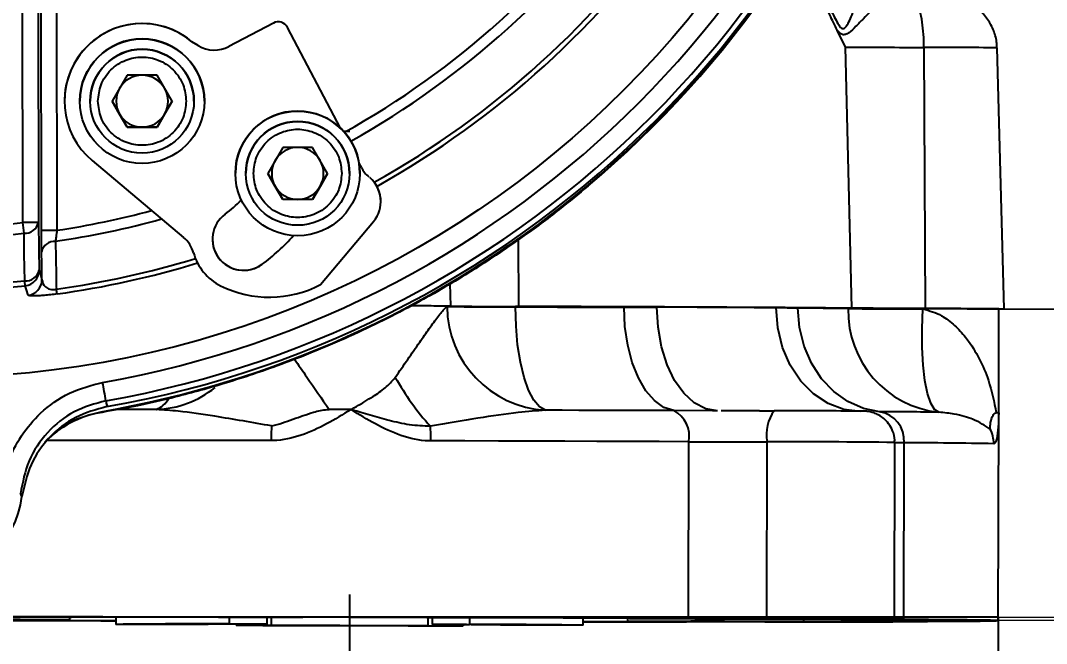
# Model space of a CAD drawing. Header units: millimetres. Extents: x 2320 to 4000, y 933 to 2121.
# Drawn here: x 2834.8 to 2933.6, y 1762.8 to 1822.8 of the extents above; entities that cross this region are included whole.
import ezdxf

# ---------------------------------------------------------------- set-up
doc = ezdxf.new("R2010")
doc.units = ezdxf.units.MM
doc.linetypes.add('AM_ISO08W050', pattern=[18, 12, -1.5, 3, -1.5])
for name, color, linetype, lineweight in [('AM_5', 3, 'Continuous', 25), ('AM_7', 4, 'AM_ISO08W050', 25), ('标注', 3, 'Continuous', 13)]:
    doc.layers.add(name, color=color, linetype=linetype, lineweight=lineweight)
doc.styles.add('SLDTEXTSTYLE1', font='txt.shx', dxfattribs={"width": 0.7, "bigfont": 'gbcbig.shx'})
doc.dimstyles.new('SLDDIMSTYLE12$0', dxfattribs={"dimtxt": 12, "dimasz": 10, "dimexe": 0, "dimexo": 0.0625, "dimgap": 0.875, "dimtad": 1, "dimdec": 1, "dimlfac": 1.8, "dimrnd": 1e-09, "dimzin": 12, "dimdsep": 46, "dimtxsty": 'SLDTEXTSTYLE1', "dimcen": 0.09, "dimdle": 8.16, "dimclrd": 3, "dimclre": 3, "dimadec": 0, "dimazin": 3, "dimtfac": 1, "dimtdec": 1, "dimtofl": 0, "dimtmove": 0, "dimatfit": 3, "dimfxl": 0, "dimfrac": 2, "dimtolj": 1, "dimlwd": 5, "dimlwe": 5, "dimarcsym": 0})

# ---------------------------------------------------------------- blocks, each defined once
blk = doc.blocks.new('*D51')
at = {"layer": 'Defpoints', "color": 0, "transparency": 16777216}
for p in [(3017.952, 2032.244), (2929.54, 1795.04), (3029.952, 1795.04)]:
    blk.add_point(p, dxfattribs=at)
at = {"layer": '标注', "color": 3, "lineweight": 5, "transparency": 16777216}
blk.add_line((3018.015, 2032.244), (3029.952, 2032.244), dxfattribs=at)
at = {"layer": '标注', "color": 3, "linetype": 'Continuous', "lineweight": 5, "transparency": 16777216}
for p, q in [((3029.952, 2022.244), (3029.952, 1805.04)), ((2929.602, 1795.04), (3029.952, 1795.04))]:
    blk.add_line(p, q, dxfattribs=at)
at = {"layer": '标注', "color": 3, "transparency": 16777216}
for points in [[(3028.286, 2022.244), (3031.619, 2022.244), (3029.952, 2032.244)], [(3028.286, 1805.04), (3031.619, 1805.04), (3029.952, 1795.04)]]:
    blk.add_solid(points, dxfattribs=at)
at = {"layer": '标注', "color": 0, "transparency": 16777216, "insert": (3024.077, 1913.642), "char_height": 10, "attachment_point": 5, "rotation": 90, "style": 'SLDTEXTSTYLE1'}
blk.add_mtext('\\A1;235', dxfattribs=at)
blk = doc.blocks.new('*D52')
at = {"layer": 'Defpoints', "color": 0, "transparency": 16777216}
for p in [(2929.036, 1795.031), (2928.514, 1765.064), (3029.653, 1765.064)]:
    blk.add_point(p, dxfattribs=at)
at = {"layer": '标注', "color": 3, "lineweight": 5, "transparency": 16777216}
blk.add_line((2929.099, 1795.031), (3029.653, 1795.031), dxfattribs=at)
at = {"layer": '标注', "color": 3, "linetype": 'Continuous', "lineweight": 5, "transparency": 16777216}
for p, q in [((3029.653, 1785.031), (3029.653, 1775.064)), ((2928.577, 1765.064), (3029.653, 1765.064))]:
    blk.add_line(p, q, dxfattribs=at)
at = {"layer": '标注', "color": 3, "transparency": 16777216}
for points in [[(3027.986, 1785.031), (3031.319, 1785.031), (3029.653, 1795.031)], [(3027.986, 1775.064), (3031.319, 1775.064), (3029.653, 1765.064)]]:
    blk.add_solid(points, dxfattribs=at)
at = {"layer": '标注', "color": 0, "transparency": 16777216, "insert": (3023.778, 1780.048), "char_height": 10, "attachment_point": 5, "rotation": 90, "style": 'SLDTEXTSTYLE1'}
blk.add_mtext('\\A1;30', dxfattribs=at)
blk = doc.blocks.new('*D59')
at = {"layer": 'Defpoints', "color": 0, "transparency": 16777216}
for p in [(2866.479, 1764.579), (2701.56, 1753.719), (2701.56, 1725.94)]:
    blk.add_point(p, dxfattribs=at)
at = {"layer": '标注', "color": 3, "lineweight": 5, "transparency": 16777216}
blk.add_line((2866.479, 1764.517), (2866.479, 1725.94), dxfattribs=at)
at = {"layer": '标注', "color": 3, "linetype": 'Continuous', "lineweight": 5, "transparency": 16777216}
for p, q in [((2701.56, 1753.657), (2701.56, 1725.94)), ((2856.479, 1725.94), (2711.56, 1725.94))]:
    blk.add_line(p, q, dxfattribs=at)
at = {"layer": '标注', "color": 3, "transparency": 16777216}
for points in [[(2711.56, 1727.607), (2711.56, 1724.274), (2701.56, 1725.94)], [(2856.479, 1727.607), (2856.479, 1724.274), (2866.479, 1725.94)]]:
    blk.add_solid(points, dxfattribs=at)
at = {"layer": '标注', "color": 0, "transparency": 16777216, "insert": (2784.02, 1731.815), "char_height": 10, "attachment_point": 5, "style": 'SLDTEXTSTYLE1'}
blk.add_mtext('\\A1;165', dxfattribs=at)
blk = doc.blocks.new('*D65')
at = {"layer": 'AM_5', "color": 3, "lineweight": 5, "transparency": 16777216}
blk.add_line((2929.073, 1765.376), (3029.598, 1765.376), dxfattribs=at)
at = {"layer": 'AM_5', "color": 3, "linetype": 'Continuous', "lineweight": 5, "transparency": 16777216}
for p, q in [((3029.598, 1755.376), (3029.598, 1627.376)), ((2915.573, 1617.376), (3029.598, 1617.376))]:
    blk.add_line(p, q, dxfattribs=at)
at = {"layer": 'AM_5', "color": 3, "transparency": 16777216}
for points in [[(3027.931, 1755.376), (3031.265, 1755.376), (3029.598, 1765.376)], [(3027.931, 1627.376), (3031.265, 1627.376), (3029.598, 1617.376)]]:
    blk.add_solid(points, dxfattribs=at)
at = {"layer": 'Defpoints', "color": 0, "transparency": 16777216}
for p in [(2929.01, 1765.376), (2915.51, 1617.376), (3029.598, 1617.376)]:
    blk.add_point(p, dxfattribs=at)
at = {"layer": 'AM_5', "color": 0, "transparency": 16777216, "insert": (3022.723, 1691.376), "char_height": 12, "attachment_point": 5, "rotation": 90, "style": 'SLDTEXTSTYLE1'}
blk.add_mtext('\\A1;148', dxfattribs=at)

msp = doc.modelspace()

# ---------------------------------------------------------------- linework, layer by layer
at = {"color": 7, "linetype": 'Continuous', "lineweight": 25}
for p, q in [((2835.011, 1803.366), (2834.953, 1848.581)), ((2836.45, 1848.578), (2836.508, 1803.363)), ((2836.793, 1802.621), (2836.734, 1848.522)), ((2838.231, 1848.519), (2838.29, 1802.618)), ((2859.145, 1822.571), (2854.865, 1820.312)), ((2859.145, 1822.571), (2854.865, 1820.312)), ((2865.624, 1812.438), (2860.496, 1822.153)), ((2860.496, 1822.153), (2860.496, 1822.153)), ((2865.624, 1812.438), (2860.496, 1822.153)), ((2914.247, 1820.263), (2913.46, 1821.882)), ((2851.9, 1820.406), (2851.299, 1820.773)), ((2851.299, 1820.773), (2851.299, 1820.773)), ((2851.9, 1820.406), (2851.299, 1820.773)), ((2851.9, 1820.406), (2851.9, 1820.406)), ((2854.865, 1820.312), (2854.865, 1820.312)), ((2914.886, 1795.118), (2914.247, 1820.263)), ((2921.824, 1820.226), (2921.952, 1795.084)), ((2929.536, 1795.04), (2928.859, 1820.185)), ((2845.051, 1817.548), (2843.608, 1815.048)), ((2847.938, 1817.548), (2845.051, 1817.548)), ((2849.381, 1815.048), (2847.938, 1817.548)), ((2841.495, 1815.053), (2841.495, 1815.053)), ((2843.608, 1815.048), (2845.051, 1812.548)), ((2844.33, 1813.798), (2843.608, 1815.048)), ((2847.938, 1812.548), (2849.381, 1815.048)), ((2849.381, 1815.048), (2848.66, 1813.798)), ((2851.495, 1815.042), (2851.495, 1815.042)), ((2845.051, 1812.548), (2844.33, 1813.798)), ((2848.66, 1813.798), (2847.938, 1812.548)), ((2845.051, 1812.548), (2847.938, 1812.548)), ((2845.051, 1812.548), (2845.051, 1812.548)), ((2846.495, 1812.548), (2845.051, 1812.548)), ((2847.938, 1812.548), (2846.495, 1812.548)), ((2847.938, 1812.548), (2847.938, 1812.548)), ((2866.51, 1812.126), (2865.928, 1812.126)), ((2860.04, 1810.596), (2858.596, 1808.096)), ((2862.926, 1810.596), (2860.04, 1810.596)), ((2864.37, 1808.096), (2862.926, 1810.596)), ((2841.69, 1809.322), (2850.492, 1801.936)), ((2867.62, 1808.656), (2867.404, 1809.064)), ((2867.62, 1808.656), (2867.404, 1809.064)), ((2855.483, 1808.102), (2855.483, 1808.102)), ((2856.483, 1808.101), (2856.483, 1808.101)), ((2858.596, 1808.096), (2860.04, 1805.596)), ((2859.318, 1806.846), (2858.596, 1808.096)), ((2862.926, 1805.596), (2864.37, 1808.096)), ((2864.37, 1808.096), (2863.648, 1806.846)), ((2867.483, 1808.089), (2867.483, 1808.089)), ((2867.62, 1808.656), (2867.62, 1808.656)), ((2860.04, 1805.596), (2859.318, 1806.846)), ((2863.648, 1806.846), (2862.926, 1805.596)), ((2861.483, 1805.596), (2860.04, 1805.596)), ((2862.926, 1805.596), (2861.483, 1805.596)), ((2869.495, 1805.391), (2869.495, 1805.391)), ((2863.692, 1797.387), (2868.793, 1803.466)), ((2882.716, 1801.693), (2882.763, 1795.28)), ((2876.241, 1795.314), (2876.183, 1797.508)), ((2875.881, 1795.275), (2875.881, 1795.314)), ((2882.468, 1795.24), (2882.468, 1795.279)), ((2892.925, 1795.205), (2896.099, 1795.231)), ((2907.581, 1795.173), (2909.683, 1795.121)), ((2914.512, 1795.079), (2914.512, 1795.117)), ((2921.717, 1795.045), (2921.717, 1795.083)), ((2929.018, 1785.04), (2929.036, 1795.04)), ((2842.547, 1785.151), (2842.547, 1785.072)), ((2901.934, 1785.246), (2897.73, 1785.251)), ((2901.46, 1785.262), (2901.854, 1785.261)), ((2928.98, 1765.041), (2929.018, 1784.977)), ((2899.14, 1765.265), (2899.172, 1782.264)), ((2906.672, 1765.247), (2906.704, 1782.246)), ((2918.979, 1765.193), (2919.011, 1782.193)), ((2919.88, 1765.16), (2919.912, 1782.16)), ((2929.01, 1765.376), (2804.01, 1765.376)), ((2835.126, 1765.355), (2839.677, 1765.322)), ((2839.502, 1765.322), (2839.502, 1765.095)), ((2839.677, 1765.322), (2839.677, 1765.36)), ((2843.983, 1765.358), (2843.982, 1764.672)), ((2854.917, 1764.711), (2854.918, 1765.349)), ((2858.516, 1765.344), (2858.514, 1764.685)), ((2858.947, 1765.344), (2858.946, 1764.6)), ((2874.014, 1765.316), (2874.012, 1764.571)), ((2874.445, 1765.314), (2874.444, 1764.655)), ((2878.042, 1765.306), (2878.041, 1764.667)), ((2888.976, 1764.587), (2888.978, 1765.274)), ((2929.01, 1753.376), (2929.01, 1765.376)), ((2839.502, 1765.095), (2834.976, 1765.08)), ((2838.589, 1765.092), (2838.589, 1765.061)), ((2850.981, 1764.658), (2843.982, 1764.672)), ((2854.917, 1764.711), (2858.514, 1764.685)), ((2855.544, 1764.587), (2855.544, 1764.683)), ((2855.544, 1764.587), (2858.946, 1764.6)), ((2874.012, 1764.571), (2877.414, 1764.546)), ((2874.444, 1764.655), (2878.041, 1764.667)), ((2877.414, 1764.642), (2877.414, 1764.546)), ((2888.976, 1764.587), (2881.977, 1764.6)), ((2893.283, 1764.994), (2893.284, 1765.259)), ((2897.834, 1764.961), (2893.283, 1764.994)), ((2893.458, 1765.258), (2893.458, 1765.221)), ((2893.458, 1765.221), (2897.985, 1765.237)), ((2894.209, 1764.987), (2894.208, 1764.957)), ((2902.497, 1765.175), (2902.496, 1765.006)), ((2902.496, 1765.006), (2910.223, 1764.977)), ((2910.331, 1765.174), (2902.627, 1765.175)), ((2910.223, 1765.174), (2910.223, 1764.977)), ((2913.884, 1765.157), (2913.883, 1764.981)), ((2918.564, 1764.934), (2918.564, 1764.948)), ((2918.833, 1764.926), (2918.834, 1764.951)), ((2920.975, 1765.079), (2920.974, 1765.032))]:
    msp.add_line(p, q, dxfattribs=at)
at = {"color": 7, "linetype": 'Continuous', "lineweight": 25, "flags": 128}
for points in [[(2921.824, 1820.226), (2921.797, 1821.181), (2921.726, 1822.094), (2921.614, 1822.932), (2921.465, 1823.664), (2921.284, 1824.264), (2921.079, 1824.707), (2920.857, 1824.979), (2920.626, 1825.069)], [(2836.508, 1803.363), (2836.549, 1800.794), (2836.582, 1798.776)], [(2835.191, 1797.75), (2835.152, 1800.319), (2835.122, 1802.338)], [(2836.852, 1797.854), (2836.827, 1799.355), (2836.809, 1800.534)], [(2836.582, 1798.776), (2836.733, 1798.26), (2836.852, 1797.854)], [(2835.511, 1796.363), (2835.358, 1796.879), (2835.238, 1797.284)], [(2896.099, 1795.231), (2894.52, 1795.238), (2892.9, 1795.244), (2891.243, 1795.25), (2889.549, 1795.256), (2887.822, 1795.262), (2886.065, 1795.268), (2884.279, 1795.273), (2882.468, 1795.279)], [(2885.361, 1785.292), (2884.782, 1785.604), (2884.232, 1786.251), (2883.73, 1787.212), (2883.295, 1788.453), (2882.94, 1789.931), (2882.678, 1791.594), (2882.519, 1793.384), (2882.468, 1795.24)], [(2882.468, 1795.24), (2883.832, 1795.236), (2885.182, 1795.232), (2886.517, 1795.228), (2887.836, 1795.224), (2889.137, 1795.219), (2890.42, 1795.215), (2891.683, 1795.21), (2892.925, 1795.205)], [(2897.73, 1785.251), (2896.771, 1785.564), (2895.859, 1786.213), (2895.027, 1787.175), (2894.304, 1788.416), (2893.714, 1789.895), (2893.279, 1791.558), (2893.013, 1793.349), (2892.925, 1795.205)], [(2901.934, 1785.246), (2900.792, 1785.435), (2899.695, 1786.002), (2898.685, 1786.923), (2897.8, 1788.165), (2897.075, 1789.678), (2896.537, 1791.406), (2896.207, 1793.281), (2896.099, 1795.231)], [(2907.581, 1795.173), (2906.358, 1795.181), (2905.07, 1795.188), (2903.719, 1795.196), (2902.307, 1795.203), (2900.836, 1795.21), (2899.31, 1795.217), (2897.73, 1795.224), (2896.099, 1795.231)], [(2915.69, 1785.177), (2914.104, 1785.368), (2912.581, 1785.937), (2911.177, 1786.86), (2909.948, 1788.103), (2908.94, 1789.618), (2908.192, 1791.347), (2907.733, 1793.223), (2907.581, 1795.173)], [(2917.551, 1785.151), (2915.982, 1785.467), (2914.491, 1786.119), (2913.129, 1787.083), (2911.945, 1788.327), (2910.979, 1789.808), (2910.265, 1791.473), (2909.828, 1793.265), (2909.683, 1795.121)], [(2923.263, 1785.101), (2922.845, 1785.354), (2922.47, 1785.962), (2922.152, 1786.902), (2921.901, 1788.14), (2921.728, 1789.632), (2921.637, 1791.321), (2921.634, 1793.148), (2921.717, 1795.045)], [(2847.87, 1785.363), (2846.254, 1785.364), (2844.655, 1785.365), (2844.108, 1785.366)], [(2897.73, 1785.251), (2896.261, 1785.256), (2894.767, 1785.262), (2893.249, 1785.267), (2891.71, 1785.272), (2890.151, 1785.277), (2888.572, 1785.282), (2886.975, 1785.287), (2885.361, 1785.292)], [(2905.963, 1785.238), (2906.047, 1785.238), (2906.728, 1785.237), (2907.402, 1785.236)], [(2858.923, 1782.368), (2855.642, 1782.372), (2852.391, 1782.376), (2849.181, 1782.38), (2846.019, 1782.382), (2842.915, 1782.385), (2839.877, 1782.386), (2837.339, 1782.387)], [(2899.172, 1782.264), (2896.298, 1782.275), (2893.341, 1782.285), (2890.308, 1782.295), (2887.208, 1782.305), (2884.05, 1782.314), (2880.842, 1782.323), (2877.594, 1782.331), (2874.315, 1782.339)], [(2919.912, 1782.16), (2919.445, 1782.164), (2919.065, 1782.167), (2919.011, 1782.168)], [(2839.677, 1765.322), (2838.385, 1765.322), (2837.13, 1765.321), (2835.914, 1765.32), (2834.738, 1765.318), (2833.603, 1765.317), (2832.512, 1765.315), (2831.465, 1765.313), (2830.464, 1765.311)], [(2899.14, 1765.265), (2894.871, 1765.28), (2890.429, 1765.295), (2885.84, 1765.309), (2881.132, 1765.322), (2876.334, 1765.334), (2871.476, 1765.345), (2866.588, 1765.355), (2861.698, 1765.363), (2856.838, 1765.371), (2852.037, 1765.377), (2847.325, 1765.381), (2842.73, 1765.385), (2838.281, 1765.387), (2834.004, 1765.387)], [(2859.227, 1765.343), (2856.537, 1765.347), (2853.872, 1765.35), (2851.238, 1765.353), (2848.641, 1765.355), (2846.087, 1765.357), (2843.584, 1765.359), (2841.137, 1765.359), (2838.752, 1765.36)], [(2894.372, 1765.255), (2891.991, 1765.264), (2889.548, 1765.272), (2887.049, 1765.28), (2884.499, 1765.288), (2881.904, 1765.295), (2879.272, 1765.303), (2876.609, 1765.309), (2873.921, 1765.316)], [(2833.821, 1765.052), (2838.089, 1765.036), (2842.531, 1765.021), (2843.983, 1765.017)], [(2838.589, 1765.061), (2840.969, 1765.053), (2843.412, 1765.044), (2843.983, 1765.042)], [(2855.544, 1764.587), (2858.12, 1764.578), (2860.831, 1764.57), (2863.632, 1764.563), (2866.479, 1764.557), (2869.326, 1764.553), (2872.128, 1764.549), (2874.838, 1764.547), (2877.414, 1764.546)], [(2888.977, 1764.958), (2889.376, 1764.958), (2891.823, 1764.957), (2894.208, 1764.957)], [(2888.977, 1764.932), (2890.23, 1764.932), (2894.68, 1764.93), (2898.956, 1764.929)], [(2893.283, 1764.994), (2894.575, 1764.995), (2895.83, 1764.996), (2897.046, 1764.997), (2898.223, 1764.998), (2899.357, 1765), (2900.449, 1765.001), (2901.496, 1765.003), (2902.496, 1765.006)], [(2913.833, 1764.935), (2913.65, 1764.94), (2913.11, 1764.945), (2912.253, 1764.95), (2911.141, 1764.954), (2909.859, 1764.958), (2908.501, 1764.961), (2907.167, 1764.963), (2905.957, 1764.963), (2904.96, 1764.962), (2904.251, 1764.96), (2903.881, 1764.956), (2903.879, 1764.952), (2904.244, 1764.947), (2904.95, 1764.942), (2905.943, 1764.937), (2907.151, 1764.933), (2908.484, 1764.93), (2909.842, 1764.927), (2911.126, 1764.926), (2912.24, 1764.927), (2913.101, 1764.929), (2913.646, 1764.931), (2913.833, 1764.935)], [(2913.979, 1765.202), (2913.796, 1765.207), (2913.256, 1765.212), (2912.398, 1765.217), (2911.287, 1765.221), (2910.005, 1765.225), (2908.647, 1765.228), (2907.313, 1765.23), (2906.103, 1765.23), (2905.106, 1765.229), (2904.397, 1765.227), (2904.027, 1765.223), (2904.025, 1765.219), (2904.39, 1765.214), (2905.095, 1765.209), (2906.089, 1765.204), (2907.297, 1765.2), (2908.63, 1765.197), (2909.988, 1765.194), (2911.272, 1765.193), (2912.386, 1765.194), (2913.247, 1765.195), (2913.792, 1765.198), (2913.979, 1765.202)], [(2906.493, 1764.919), (2908.511, 1764.914), (2910.542, 1764.911), (2912.503, 1764.909), (2914.311, 1764.908), (2915.892, 1764.909), (2917.181, 1764.912), (2918.123, 1764.916), (2918.68, 1764.921), (2918.829, 1764.927), (2918.564, 1764.934)], [(2918.702, 1765.186), (2918.974, 1765.192), (2918.832, 1765.198), (2918.282, 1765.206), (2917.346, 1765.213), (2916.063, 1765.221), (2914.486, 1765.228), (2912.681, 1765.234), (2910.722, 1765.239), (2908.691, 1765.244), (2906.672, 1765.247)], [(2918.564, 1764.934), (2918.385, 1764.937), (2918.301, 1764.94), (2918.312, 1764.943), (2918.419, 1764.946), (2918.621, 1764.949), (2918.915, 1764.951), (2919.298, 1764.953), (2919.768, 1764.955)], [(2919.88, 1765.16), (2919.413, 1765.164), (2919.033, 1765.167), (2918.742, 1765.171), (2918.544, 1765.174), (2918.44, 1765.177), (2918.432, 1765.18), (2918.52, 1765.183), (2918.702, 1765.186)], [(2919.768, 1764.955), (2922.159, 1764.964), (2924.21, 1764.974), (2925.906, 1764.986), (2927.238, 1764.998), (2928.198, 1765.011), (2928.78, 1765.025), (2928.98, 1765.04), (2928.797, 1765.056), (2928.232, 1765.072), (2927.288, 1765.089), (2925.972, 1765.107), (2924.292, 1765.124), (2922.257, 1765.142), (2919.88, 1765.16)], [(2920.974, 1765.032), (2922.598, 1765.031), (2924.059, 1765.031), (2925.284, 1765.032), (2926.207, 1765.035), (2926.783, 1765.039), (2926.98, 1765.044), (2926.789, 1765.05), (2926.219, 1765.056), (2925.3, 1765.062), (2924.08, 1765.068), (2922.621, 1765.074), (2921, 1765.079)]]:
    msp.add_lwpolyline(points, dxfattribs=at)
at = {"color": 7, "linetype": 'Continuous', "lineweight": 25}
for centre, radius in [((2825.978, 1883.076), 94.663), ((2846.495, 1815.048), 6), ((2846.495, 1815.048), 5), ((2861.483, 1808.096), 6), ((2861.483, 1808.096), 5)]:
    msp.add_circle(centre, radius, dxfattribs=at)
for centre, radius, start, end in [((2826.213, 1883.503), 81.781, 299.10729, 350.2349), ((2826.213, 1883.502), 82.814, 299.19773, 350.46956), ((2826.205, 1883.488), 87.37, 299.22335, 350.91933), ((2826.203, 1883.485), 87.836, 299.2479, 350.91933), ((2825.98, 1883.075), 96.559, 279.97048, 350.17569), ((2825.977, 1883.07), 98.356, 279.97048, 350.17569), ((2825.959, 1883.038), 98.896, 279.98751, 350.15867), ((2825.701, 1882.612), 98.999, 310.10928, 341.02323), ((2825.701, 1882.707), 99, 279.79751, 336.85186), ((2859.611, 1821.686), 1, 27.82515, 117.82515), ((2859.611, 1821.686), 1, 27.82515, 117.82515), ((2846.495, 1815.048), 7.474, 50, 230), ((2846.495, 1815.048), 7.474, 50, 179.93876), ((2846.495, 1815.048), 6, 359.93876, 179.87751), ((2846.495, 1815.048), 5, 359.99969, 179.93876), ((2853.465, 1822.965), 3, 238.5537, 297.82515), ((2853.465, 1822.965), 3, 238.5537, 297.82515), ((2923.755, 3015.52), 1195.295, 269.54424, 269.907443), ((2922.09, 1269.64), 550.586, 89.29554, 90.02769), ((2846.495, 1815.048), 2.5, 89.99969, 149.99969), ((2846.495, 1815.048), 2.5, 29.99969, 89.99969), ((2846.495, 1815.048), 2.5, 149.99969, 209.99969), ((2846.495, 1815.048), 2.5, 329.99969, 29.99969), ((2846.495, 1815.048), 2.5, 209.99969, 269.99969), ((2846.495, 1815.048), 2.5, 269.99969, 329.99969), ((2861.483, 1808.096), 6, 359.93876, 179.87751), ((2861.483, 1808.096), 5, 359.99969, 179.93876), ((2861.483, 1808.096), 2.5, 89.99969, 149.99969), ((2861.483, 1808.096), 2.5, 29.99969, 89.99969), ((2861.483, 1808.096), 2.5, 149.99969, 209.99969), ((2861.483, 1808.096), 2.5, 329.99969, 29.99969), ((2870.273, 1810.056), 3, 207.82515, 230), ((2870.273, 1810.056), 3, 207.82515, 230), ((2861.483, 1808.096), 2.5, 209.99969, 269.99969), ((2861.483, 1808.096), 2.5, 269.99969, 329.99969), ((2866.495, 1805.394), 3, 320, 50), ((2866.495, 1805.394), 3, 359.93876, 50), ((2846.495, 1815.048), 13.5, 306.36279, 315.13033), ((2826.213, 1883.503), 81.781, 278.49207, 285.02604), ((2856.277, 1801.76), 3, 126.36279, 306.36279), ((2826.249, 1883.57), 80.682, 263.91174, 276.23432), ((2835.535, 1679.889), 123.477, 89.54842, 90.24317), ((2277.271, 1742.375), 561.064, 6.13508, 6.24064), ((2835.228, 1803.644), 1.311, 265.38098, 347.59486), ((2826.213, 1883.502), 82.814, 278.29321, 285.52547), ((2826.248, 1883.569), 81.714, 263.91174, 276.23432), ((2837.766, 1926.095), 123.477, 269.54842, 270.24317), ((2848.564, 1799.638), 3, 15.38287, 50), ((2846.495, 1815.048), 19.5, 306.36279, 318.43109), ((2846.495, 1815.048), 19.5, 306.36279, 318.43104), ((2838.076, 1800.26), 1.296, 86.38618, 167.81695), ((2856.277, 1801.761), 3, 179.93876, 306.36279), ((2826.205, 1883.488), 87.37, 277.91619, 286.92204), ((2856.277, 1801.76), 5, 195.38287, 243.70737), ((2826.203, 1883.485), 87.836, 277.91619, 286.96454), ((2835.3, 1799.058), 1.313, 265.24376, 347.56308), ((2835.082, 1798.776), 1.5, 275.96273, 359.98538), ((2826.239, 1883.552), 86.736, 264.19127, 275.9548), ((2826.241, 1883.555), 86.271, 264.19127, 275.9548), ((2790.182, 1793.019), 45.257, 5.40722, 6.0002), ((2835.351, 1797.854), 1.5, 276.10033, 359.98556), ((2795.533, 1790.976), 43.121, 7.34172, 7.96399), ((2858.77, 1806.756), 10.583, 243.58851, 297.71587), ((2870.878, 1311.368), 483.972, 89.4076, 89.81392), ((2870.885, 1268.589), 526.753, 89.41742, 89.82957), ((2883.635, 2631.616), 836.338, 269.468817, 269.920028), ((2885.923, 1795.318), 10.042, 180.24385, 266.78987), ((2883.635, 2631.577), 836.338, 269.468817, 269.920028), ((2884.053, 2655.863), 860.585, 269.479846, 269.914094), ((2874.226, -3098.181), 4893.468, 89.52392, 89.900045), ((2899.33, 345.205), 1449.992, 89.400088, 89.673987), ((2902.018, 637.463), 1157.683, 89.381616, 89.620608), ((2924.304, 1794.84), 9.794, 178.60259, 263.90007), ((2923.45, 2914.295), 1119.214, 269.542429, 269.911266), ((2923.45, 2914.257), 1119.214, 269.542429, 269.911266), ((2922.008, 1219.783), 575.3, 89.300014, 90.028987), ((2893.182, 1800.918), 25.54, 209.19876, 222.24003), ((2617.875, 1748.026), 228.345, 9.62348, 10.07571), ((2847.464, 1795.094), 9.74, 272.38743, 308.50941), ((2846.982, 1787.547), 2.358, 292.10724, 330.54383), ((2844.249, 1775.218), 10, 99.79755, 135.77135), ((2896.385, 1782.76), 2.831, 349.90928, 61.62169), ((2910.438, 1782.951), 3.8, 143.03897, 190.68596), ((2906.364, 251.91), 1533.326, 89.687509, 89.961194), ((2917.075, 1782.348), 2.843, 356.20994, 80.3486), ((2908.485, 415.888), 1369.293, 89.381616, 89.620608), ((2881.056, 1782.36), 22.133, 176.32674, 179.97909), ((2852.782, 1782.413), 21.533, 359.80325, 3.55762), ((2925.533, 1782.072), 3.017, 359.88177, 27.76467), ((2909.897, 4703.486), 2921.241, 269.789638, 269.937378), ((2908.233, 723.469), 1058.778, 89.416743, 90.082746), ((2917.262, 1145.622), 636.544, 88.983948, 89.761482), ((2826.093, 1778.039), 8.89, 186.98978, 353.15629), ((2838.324, 690.241), 1075.119, 89.97721, 90.170432), ((2864.215, 513.454), 1251.899, 89.555778, 90.228284), ((2909.865, 4686.486), 2921.241, 269.789638, 269.937378), ((2859.951, 6729.871), 4964.817, 269.658201, 269.764012), ((2842.174, 2828.859), 1063.803, 269.61231, 269.806913), ((2851.906, 1077.367), 687.35, 89.74896, 90.660502), ((2856.44, 1291.182), 473.508, 89.74896, 90.6605), ((2875.049, 6325.669), 4561.097, 269.797711, 269.98697), ((2874.739, 1291.13), 473.525, 89.12419, 90.03571), ((2878.47, 1077.292), 687.375, 89.124195, 90.035713), ((2873.009, -3199.554), 4964.817, 89.658201, 89.764012), ((2894.636, 2840.075), 1075.119, 269.97721, 270.170432), ((2890.787, 701.458), 1063.803, 89.61231, 89.806913), ((2898.667, -1161.17), 2926.099, 89.846751, 89.994326), ((2910.693, 2872.106), 1107.13, 269.975638, 270.165082), ((2906.668, 669.478), 1095.703, 89.617711, 89.808482), ((2913.356, 2330.756), 565.775, 270.05342, 270.77156), ((2911.427, 1216.91), 548.252, 88.99949, 89.73326)]:
    msp.add_arc(centre, radius, start, end, dxfattribs=at)
for points, knots in [([(2912.087, 1825.202), (2912.203, 1825.013), (2912.468, 1824.581), (2912.829, 1823.888), (2913.185, 1823.159), (2913.517, 1822.5), (2913.814, 1822.076), (2914.07, 1822.025), (2914.32, 1822.191), (2914.598, 1822.672), (2914.926, 1823.422), (2915.26, 1824.292), (2915.594, 1825.179), (2915.961, 1826.118), (2916.328, 1826.954), (2916.506, 1827.086), (2916.591, 1827.148)], [0, 0, 0, 0, 0.054478, 0.12402, 0.18603, 0.248064, 0.309806, 0.340122, 0.371703, 0.433746, 0.49622, 0.579686, 0.665612, 0.745719, 0.879522, 1, 1, 1, 1]), ([(2913.46, 1821.882), (2913.224, 1822.369), (2912.87, 1823.101), (2912.45, 1824.039), (2912.239, 1824.518), (2912.136, 1824.784), (2912.088, 1824.932), (2912.073, 1825.017), (2912.071, 1825.053), (2912.071, 1825.068), (2912.072, 1825.075)], [0, 0, 0, 0, 0.499801, 0.749958, 0.875029, 0.937549, 0.976974, 0.990166, 0.995418, 1, 1, 1, 1]), ([(2918.306, 1824.976), (2918.229, 1824.953), (2917.981, 1824.881), (2917.209, 1824.221), (2916.225, 1823.242), (2915.263, 1822.239), (2914.69, 1821.689), (2914.259, 1821.446), (2913.854, 1821.422), (2913.617, 1821.698), (2913.46, 1821.882)], [0, 0, 0, 0, 0.060975, 0.196762, 0.464039, 0.597802, 0.731737, 0.798849, 0.865971, 1, 1, 1, 1]), ([(2928.824, 1820.183), (2928.831, 1820.321), (2928.855, 1820.878), (2928.574, 1821.836), (2927.997, 1822.959), (2927.136, 1823.897), (2926.076, 1824.593), (2925.11, 1824.92), (2924.473, 1825.017), (2924.219, 1825.038), (2924.153, 1825.042), (2924.135, 1825.043)], [0, 0, 0, 0, 0.055274, 0.223544, 0.391814, 0.560087, 0.728367, 0.896723, 0.963288, 0.989835, 1, 1, 1, 1]), ([(2842.245, 1815.048), (2842.301, 1815.582), (2842.389, 1816.405), (2842.919, 1817.394), (2843.467, 1818.074), (2844.148, 1818.626), (2845.138, 1819.14), (2846.495, 1819.4), (2847.852, 1819.14), (2848.841, 1818.626), (2849.522, 1818.074), (2850.071, 1817.394), (2850.601, 1816.405), (2850.688, 1815.582), (2850.745, 1815.048)], [0, 0, 0, 0, 0.119728, 0.18418, 0.25, 0.31582, 0.380272, 0.5, 0.619728, 0.68418, 0.75, 0.81582, 0.880272, 1, 1, 1, 1]), ([(2850.745, 1815.048), (2850.688, 1814.513), (2850.601, 1813.691), (2850.071, 1812.701), (2849.522, 1812.021), (2848.841, 1811.469), (2847.852, 1810.955), (2846.495, 1810.695), (2845.138, 1810.955), (2844.148, 1811.469), (2843.467, 1812.021), (2842.919, 1812.701), (2842.389, 1813.691), (2842.301, 1814.513), (2842.245, 1815.048)], [0, 0, 0, 0, 0.119728, 0.18418, 0.25, 0.31582, 0.380272, 0.5, 0.619728, 0.68418, 0.75, 0.81582, 0.880272, 1, 1, 1, 1]), ([(2857.233, 1808.096), (2857.29, 1808.63), (2857.377, 1809.453), (2857.907, 1810.442), (2858.456, 1811.122), (2859.136, 1811.674), (2860.126, 1812.188), (2861.483, 1812.448), (2862.84, 1812.188), (2863.83, 1811.674), (2864.51, 1811.122), (2865.059, 1810.442), (2865.589, 1809.453), (2865.676, 1808.63), (2865.733, 1808.096)], [0, 0, 0, 0, 0.119728, 0.18418, 0.25, 0.31582, 0.380272, 0.5, 0.619728, 0.68418, 0.75, 0.81582, 0.880272, 1, 1, 1, 1]), ([(2865.733, 1808.096), (2865.676, 1807.561), (2865.589, 1806.739), (2865.059, 1805.749), (2864.51, 1805.069), (2863.829, 1804.517), (2862.84, 1804.004), (2861.483, 1803.743), (2860.126, 1804.004), (2859.136, 1804.517), (2858.456, 1805.069), (2857.907, 1805.749), (2857.377, 1806.739), (2857.29, 1807.561), (2857.233, 1808.096)], [0, 0, 0, 0, 0.119728, 0.18418, 0.25, 0.31582, 0.380272, 0.5, 0.619728, 0.68418, 0.75, 0.81582, 0.880272, 1, 1, 1, 1]), ([(2889.481, 1806.896), (2888.554, 1806.131), (2886.473, 1804.416), (2882.872, 1801.742), (2878.42, 1798.749), (2873.04, 1795.579), (2866.673, 1792.383), (2860.309, 1789.777), (2854.445, 1787.827), (2849.578, 1786.5), (2845.432, 1785.559), (2842.899, 1785.132), (2841.876, 1784.959)], [0, 0, 0, 0, 0.0679644, 0.1524883, 0.2535699, 0.3712073, 0.5053982, 0.6561399, 0.7596863, 0.854749, 0.9413276, 1, 1, 1, 1]), ([(2836.809, 1800.534), (2836.804, 1800.883), (2836.796, 1801.509), (2836.794, 1802.281), (2836.793, 1802.621)], [0, 0, 0, 0, 0.559211, 1, 1, 1, 1]), ([(2838.29, 1802.618), (2838.275, 1802.507), (2838.246, 1802.294), (2838.199, 1801.918), (2838.174, 1801.695), (2838.158, 1801.554)], [0, 0, 0, 0, 0.288214, 0.551153, 1, 1, 1, 1]), ([(2838.158, 1801.554), (2838.173, 1800.695), (2838.2, 1799.16), (2838.226, 1797.626), (2838.238, 1796.951)], [0, 0, 0, 0, 0.56, 1, 1, 1, 1]), ([(2836.852, 1797.854), (2836.898, 1797.61), (2836.956, 1797.311), (2837.359, 1797.041), (2837.595, 1796.95), (2837.847, 1796.914), (2838.07, 1796.922), (2838.182, 1796.941), (2838.238, 1796.951)], [0, 0, 0, 0, 0.563128, 0.690506, 0.805663, 0.905901, 0.952646, 1, 1, 1, 1]), ([(2838.301, 1796.487), (2838.088, 1796.459), (2837.649, 1796.401), (2837.06, 1796.344), (2836.55, 1796.307), (2836.041, 1796.288), (2835.61, 1796.299), (2835.545, 1796.341), (2835.511, 1796.363)], [0, 0, 0, 0, 0.120728, 0.249078, 0.373105, 0.501665, 0.740986, 1, 1, 1, 1]), ([(2870.887, 1788.458), (2871.693, 1789.617), (2872.844, 1791.272), (2874.18, 1793.181), (2875.008, 1794.321), (2875.583, 1795.049), (2875.81, 1795.221), (2875.881, 1795.275)], [0, 0, 0, 0, 0.4055869, 0.5792901, 0.7524387, 0.9216649, 1, 1, 1, 1]), ([(2907.507, 1795.15), (2907.369, 1795.151), (2906.336, 1795.16), (2903.652, 1795.177), (2899.822, 1795.198), (2896.851, 1795.212), (2895.523, 1795.218)], [0, 0, 0, 0, 0.052381, 0.389911, 0.727442, 1, 1, 1, 1]), ([(2921.717, 1795.045), (2922.348, 1794.874), (2923.039, 1794.687), (2924.079, 1794.055), (2924.95, 1793.359), (2926.137, 1791.994), (2927.202, 1790.26), (2928.217, 1787.867), (2928.575, 1786.096), (2928.788, 1785.047)], [0, 0, 0, 0, 0.135603, 0.148632, 0.264776, 0.381318, 0.560218, 0.739433, 1, 1, 1, 1]), ([(2921.952, 1795.084), (2922.998, 1795.081), (2925.092, 1795.075), (2927.562, 1795.063), (2929.152, 1795.051), (2929.762, 1795.039), (2929.271, 1795.034), (2929.036, 1795.031)], [0, 0, 0, 0, 0.203363, 0.406726, 0.610088, 0.813451, 1, 1, 1, 1]), ([(2861.152, 1790.238), (2861.556, 1789.654), (2862.646, 1788.076), (2863.803, 1786.409), (2864.532, 1785.358)], [0, 0, 0, 0, 0.3699834, 1, 1, 1, 1]), ([(2866.625, 1785.355), (2866.64, 1785.363), (2866.811, 1785.461), (2867.531, 1785.873), (2868.638, 1786.549), (2869.959, 1787.399), (2870.579, 1788.106), (2870.887, 1788.458)], [0, 0, 0, 0, 0.009396, 0.109199, 0.458589, 0.730559, 1, 1, 1, 1]), ([(2832.996, 1777.438), (2833.153, 1778.388), (2833.466, 1780.282), (2834.784, 1782.881), (2836.748, 1785.211), (2839.415, 1787.11), (2841.602, 1787.686), (2842.698, 1787.975)], [0, 0, 0, 0, 0.187272, 0.373654, 0.560801, 0.77997, 1, 1, 1, 1]), ([(2843.006, 1786.199), (2841.954, 1785.909), (2839.849, 1785.328), (2837.271, 1783.235), (2835.396, 1780.491), (2834.989, 1778.342), (2834.785, 1777.266)], [0, 0, 0, 0, 0.249744, 0.499535, 0.749623, 1, 1, 1, 1]), ([(2843.006, 1786.199), (2843.027, 1786.095), (2843.063, 1785.909), (2843.096, 1785.723), (2843.111, 1785.641)], [0, 0, 0, 0, 0.56, 1, 1, 1, 1]), ([(2843.111, 1785.641), (2842.079, 1785.358), (2840.018, 1784.794), (2837.476, 1782.772), (2835.598, 1780.121), (2835.146, 1778.027), (2834.92, 1776.979)], [0, 0, 0, 0, 0.250047, 0.499449, 0.749396, 1, 1, 1, 1]), ([(2837.546, 1782.606), (2838.187, 1783.165), (2839.635, 1784.425), (2841.505, 1784.891), (2842.547, 1785.151)], [0, 0, 0, 0, 0.442756, 1, 1, 1, 1]), ([(2858.968, 1783.778), (2857.131, 1784.1), (2854.028, 1784.644), (2850.331, 1785.194), (2848.565, 1785.315), (2847.87, 1785.363)], [0, 0, 0, 0, 0.468113, 0.790651, 1, 1, 1, 1]), ([(2866.625, 1785.355), (2866.62, 1785.351), (2865.844, 1784.88), (2864.298, 1783.94), (2861.837, 1782.789), (2859.971, 1782.377), (2858.994, 1782.368), (2858.923, 1782.368)], [0, 0, 0, 0, 0.00215, 0.325508, 0.647542, 0.974162, 1, 1, 1, 1]), ([(2858.968, 1783.778), (2858.975, 1783.779), (2859.672, 1783.948), (2861.024, 1784.417), (2862.77, 1785.062), (2863.955, 1785.346), (2864.464, 1785.356), (2864.532, 1785.358)], [0, 0, 0, 0, 0.003747, 0.36801, 0.732153, 0.963909, 1, 1, 1, 1]), ([(2866.625, 1785.355), (2866.617, 1785.355), (2866.601, 1785.355), (2866.551, 1785.355), (2866.376, 1785.355), (2865.689, 1785.356), (2865.045, 1785.357), (2864.532, 1785.358)], [0, 0, 0, 0, 0.011402, 0.023287, 0.070825, 0.261018, 1, 1, 1, 1]), ([(2874.315, 1782.339), (2874.243, 1782.339), (2873.267, 1782.352), (2871.404, 1782.771), (2868.947, 1783.931), (2867.405, 1784.877), (2866.63, 1785.351), (2866.625, 1785.355)], [0, 0, 0, 0, 0.025838, 0.352458, 0.674492, 0.99785, 1, 1, 1, 1]), ([(2874.274, 1783.749), (2873.601, 1783.771), (2872.254, 1783.817), (2870.334, 1784.292), (2868.775, 1784.717), (2867.742, 1785.022), (2867.246, 1785.169), (2866.958, 1785.255), (2866.785, 1785.307), (2866.664, 1785.343), (2866.638, 1785.351), (2866.625, 1785.355)], [0, 0, 0, 0, 0.257784, 0.516877, 0.755475, 0.875183, 0.926464, 0.952087, 0.989472, 0.99503, 1, 1, 1, 1]), ([(2885.361, 1785.292), (2884.502, 1785.231), (2882.467, 1785.087), (2878.723, 1784.514), (2875.807, 1784.013), (2874.274, 1783.749)], [0, 0, 0, 0, 0.2573396, 0.6093592, 1, 1, 1, 1]), ([(2905.963, 1785.238), (2905.423, 1785.239), (2904.213, 1785.241), (2902.968, 1785.243), (2902.303, 1785.245), (2902.294, 1785.245)], [0, 0, 0, 0, 0.442111, 0.992174, 1, 1, 1, 1]), ([(2918.984, 1782.18), (2918.993, 1782.258), (2919.035, 1782.645), (2918.838, 1783.289), (2918.459, 1783.987), (2917.985, 1784.487), (2917.499, 1784.822), (2917.043, 1785.027), (2916.662, 1785.134), (2916.385, 1785.177), (2916.239, 1785.191), (2916.164, 1785.195), (2916.092, 1785.199), (2915.99, 1785.202), (2915.783, 1785.205), (2915.38, 1785.209), (2914.905, 1785.212), (2914.711, 1785.213)], [0, 0, 0, 0, 0.027493, 0.135105, 0.225275, 0.303636, 0.371798, 0.429756, 0.476636, 0.510369, 0.52736, 0.540956, 0.560625, 0.602626, 0.717499, 0.884445, 1, 1, 1, 1]), ([(2928.202, 1783.477), (2927.707, 1783.804), (2926.87, 1784.357), (2925.064, 1784.92), (2923.771, 1785.05), (2923.263, 1785.101)], [0, 0, 0, 0, 0.468113, 0.790651, 1, 1, 1, 1]), ([(2928.202, 1783.477), (2928.202, 1783.479), (2928.196, 1783.647), (2928.212, 1784.114), (2928.4, 1784.755), (2928.658, 1785.037), (2928.772, 1785.046), (2928.788, 1785.047)], [0, 0, 0, 0, 0.0037472, 0.36801, 0.7321528, 0.9639093, 1, 1, 1, 1]), ([(2929.018, 1785.04), (2929.018, 1785.037), (2929.018, 1784.569), (2928.991, 1783.632), (2928.856, 1782.483), (2928.677, 1782.072), (2928.558, 1782.066), (2928.549, 1782.065)], [0, 0, 0, 0, 0.00215, 0.323369, 0.64754, 0.974162, 1, 1, 1, 1]), ([(2929.018, 1785.04), (2929.018, 1785.04), (2929.018, 1785.04), (2929.017, 1785.04), (2929.016, 1785.041), (2928.995, 1785.043), (2928.879, 1785.045), (2928.788, 1785.047)], [0, 0, 0, 0, 0.011402, 0.023287, 0.070825, 0.261018, 1, 1, 1, 1]), ([(2834.92, 1776.979), (2834.895, 1777.033), (2834.851, 1777.13), (2834.805, 1777.225), (2834.785, 1777.266)], [0, 0, 0, 0, 0.56, 1, 1, 1, 1])]:
    msp.add_open_spline(points, degree=3, knots=knots, dxfattribs=at)
msp.add_open_spline([(2921.952, 1795.084), (2921.155, 1795.087), (2919.56, 1795.091), (2917.521, 1795.1), (2915.857, 1795.109), (2915.21, 1795.115), (2914.886, 1795.118)], degree=3, dxfattribs=at)
at = {"layer": 'AM_7'}
msp.add_line((2866.479, 1767.557), (2866.479, 1491.876), dxfattribs=at)

# ---------------------------------------------------------------- dimensions: what is measured, and where the dimension line sits
at = {"layer": 'AM_5'}
dim = msp.add_linear_dim(base=(3029.598, 1617.376), p1=(2929.01, 1765.376), p2=(2915.51, 1617.376), angle=90, dimstyle='SLDDIMSTYLE12$0', override={"dimlfac": 1, "dimpost": ''}, dxfattribs=at)
dim.commit()
dim.dimension.update_dxf_attribs({"geometry": '*D65', "text_midpoint": (3022.723, 1691.376)})
at = {"layer": '标注'}
for base, p1, p2, text, picture, middle in [((3029.952, 1795.04), (3017.952, 2032.244), (2929.54, 1795.04), '235', '*D51', (3024.077, 1913.642)), ((3029.653, 1765.064), (2929.036, 1795.031), (2928.514, 1765.064), '30', '*D52', (3023.778, 1780.048))]:
    dim = msp.add_linear_dim(base=base, p1=p1, p2=p2, angle=90, text=text, dimstyle='SLDDIMSTYLE12$0', override={"dimtxt": 10, "dimtdec": 3, "dimtzin": 0}, dxfattribs=at)
    dim.commit()
    dim.dimension.update_dxf_attribs({"geometry": picture, "text_midpoint": middle})
dim = msp.add_linear_dim(base=(2701.56, 1725.94), p1=(2866.479, 1764.579), p2=(2701.56, 1753.719), text='165', dimstyle='SLDDIMSTYLE12$0', override={"dimtxt": 10, "dimtdec": 3, "dimtzin": 0}, dxfattribs=at)
dim.commit()
dim.dimension.update_dxf_attribs({"geometry": '*D59', "text_midpoint": (2784.02, 1731.815)})

doc.saveas('drawing.dxf')
